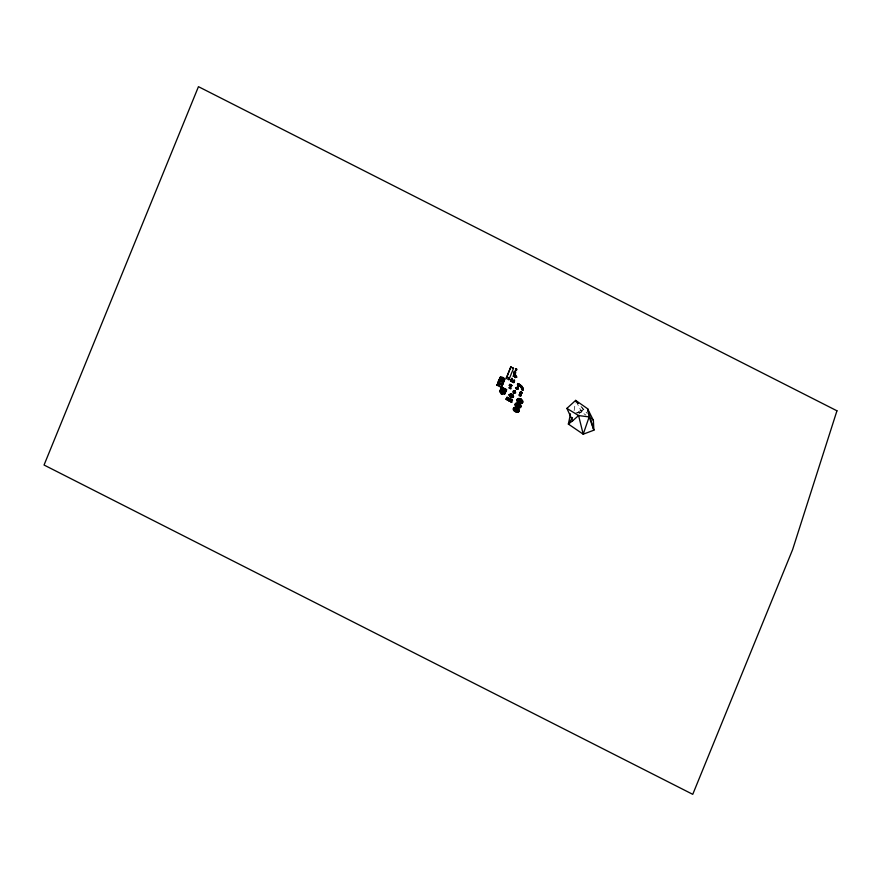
<?xml version="1.0" encoding="UTF-8"?>
<svg xmlns="http://www.w3.org/2000/svg" width="881" height="881" viewBox="0 0 881 881"><rect width="100%" height="100%" fill="white"/><g stroke="black" fill="none" stroke-linecap="round" stroke-linejoin="round"><path stroke-width="0.66" stroke-dasharray="4.41 3.3" d="M574.126 410.601L575.282 402.936M575.238 413.178L581.713 412.176L583.332 409.368L579.918 405.37M578.861 414.136L583.332 409.368L577.551 412.088M576.736 412.903L581.713 412.176L585.953 415.16M580.975 406.372L587.187 413.365M576.262 401.56L581.713 412.176"/><path stroke-width="1.32" d="M502.776 391.252L502.611 392.662L503.227 391.186M514.978 392.155C517.191 392.188 511.123 391.362 515.088 391.472M512.72 395.36L511.641 395.184M503.767 390.999L502.423 394.457L503.492 390.812L503.304 390.074L502.544 390.624L501.542 393.939M521.266 394.17L519.669 393.598L520.44 392.871A1.641 1.277 22.2 0 1 521.53 393.135M521.497 393.256L520.043 392.937M521.486 393.763L521.541 392.926A1.641 1.277 22.2 0 0 520.451 392.651L520.704 392.034A1.641 1.277 22.2 0 1 521.794 392.298L521.75 392.926L520.197 392.133M498.139 382.772L502.456 385.129L498.283 382.806M499.131 380.79L499.329 379.744L498.15 382.431L502.511 384.953M504.339 380.515L503.679 381.814L499.307 379.59C499.153 375.427 505.881 377.233 504.417 380.317M500.595 377.057L499.472 379.623L500.595 377.057L504.802 379.337M502.522 384.865L497.908 383.026L498.569 381.649M515.704 376.749L514.911 370.89L515.66 371.683L513.865 371.98L515.594 372.718L515.033 372.894M511.365 386.407L511.476 385.592L509.813 384.755L509.339 385.371L511.409 386.33L511.663 385.14L509.703 384.457L509.339 385.371L511.365 386.407L511.74 385.493M503.745 391.054L503.624 389.865L500.97 393.719L502.456 394.402L501.432 393.411M519.008 384.953L517.841 388.466A3.172 1.971 29.9 0 1 517.521 389.193L516.519 389.336L516.2 388.455A3.172 1.971 29.9 0 1 516.508 387.739L517.389 387.464M517.499 384.744L517.852 383.521L517.499 384.744A4.603 2.863 29.9 0 1 521.629 389.633L523.072 389.776L521.629 389.633M522.874 390.107L522.94 389.611A5.969 3.711 29.9 0 0 522.73 388.411M522.973 389.942L523.039 388.763L523.083 389.358A5.969 3.711 29.9 0 0 518.491 383.797L517.753 383.609L521.739 386.396L521.189 385.812M507.181 399.787L508.084 400.26L507.159 399.875L508.656 397.893L508.084 400.26M510.517 401.428L509.537 401.13L510.892 399.104L510.462 401.527M510.099 399.093L509.207 398.619L510.11 399.071L509.229 400.965L508.568 400.888L509.273 398.564L510.055 399.17M511.685 402.165L512.257 399.798L510.76 401.78L511.641 402.243L510.793 401.692M506.971 399.556L506.079 399.082M506.024 399.181C508.117 396.89 507.467 396.175 506.916 399.655M511.057 380.724C511.09 375.196 515.22 384.369 514.471 380.174M511.608 379.37L511.96 378.412L510.473 380.944L514.052 382.585L510.804 381.198L512.015 378.401M511.74 402.066L510.848 401.604M508.921 398.443L507.974 398.069M511.299 399.699L510.352 399.324M512.467 400.448L511.575 399.974M502.324 392.86L502.291 392.959M508.128 400.161L507.247 399.699M520.693 394.391L521.134 394.06A1.641 1.277 22.2 0 0 520.131 393.862L519.372 394.6L520.924 395.382L521.167 394.611L519.746 393.928M521.056 393.466L521.486 392.948L520.935 393.212M521.211 392.375L521.508 392.53M512.533 400.249L511.718 399.82M514.823 392.177L515.121 390.613L514.46 392.111M515.275 372.41L515.044 373.786L515.242 372.289M514.856 375.075L514.79 373.731L515.385 375.009M516.002 369.888C514.669 370.438 517.235 370.835 515.627 369.161M518.006 387.42C516.211 388.466 517.94 388.455 518.105 385.724C520.583 384.358 516.112 389.303 517.444 387.078M518.006 387.904L517.092 387.233M510.804 381.198L511.718 379.05L510.859 380.328L513.92 381.902L514.152 381.33L513.436 382.519L514.449 380.328L513.931 381.473M570.514 413.817L568.366 424.08L583.211 434.201L593.86 430.192L593.387 420.369L587.572 408.729L575.656 400.381L566.912 408.388L572.606 420.821L568.366 424.08L572.485 417.539M515.737 376.694L515.385 377.531M514.064 381.253L514.438 380.328L513.623 382.343M514.911 377.475L514.064 372.344L514.658 372.41M511.685 379.072L511.476 379.733M514.647 392.166L514.956 390.812L514.108 391.087M503.359 382.938C504.736 380.372 497.435 377.894 498.316 382.453L498.91 380.889M503.602 382.343L499.042 380.24M508.888 379.7L509.449 378.158L506.938 376.881L510.804 366.937L506.168 378.312L508.888 379.7L513.535 368.313L510.804 366.937M510.517 387.001C511.013 388.873 509.35 385.338 510.683 387.794M511.674 379.259L511.993 378.39L511.751 378.951M498.04 383.147L497.181 385.25L498.305 382.673M502.401 385.294L498.073 383.378M504.692 379.667L500.364 377.762M502.412 390.316L501.377 393.73M502.148 393.113L502.368 392.563M503.69 391.362L504.956 391.406L503.37 392.122M501.399 387.387L497.016 385.217L497.908 383.026M499.307 379.59L500.485 376.903M503.128 390.801L505.364 392.772L504.538 394.203L503.304 393.565L504.284 391.472L503.756 392.783L504.736 393.278L505.165 392.53L504.185 392.034L504.835 390.525L502.357 389.27L501.245 388.962L500.804 389.71L501.807 390.217L500.826 392.309L499.582 391.682L501.3 387.871M502.522 384.645L502.941 383.874M500.265 390.448L501.63 387.255L506.035 389.413L506.586 389.765L505.044 393.278M501.278 391.527L500.276 391.021L501.245 388.962M499.791 391.274L501.201 390.261L502.313 387.519M500.826 392.309L501.355 390.999L503.833 392.265M500.276 391.021L500.705 390.272L501.707 390.779L502.357 389.27M504.439 391.494L502.148 390.261L502.897 388.752L504.835 389.732L504.086 391.241L504.835 389.732M504.923 392.155L506.035 389.413M504.736 393.278L506.586 389.765L501.63 387.255M504.538 394.203L506.09 390.679M509.67 384.887L510.022 384.259L511.773 385.426M510.341 384.534L511.454 385.162M513.502 382.563L513.645 382.189M507.709 397.937L506.861 397.375M511.211 395.415C513.986 393.344 509.031 396.318 512.61 395.558L512.962 394.974L510.837 393.895L509.119 394.842L509.692 396.582L511.817 397.661L513.535 396.714L512.962 394.974M511.751 395.514L511.927 394.688L511.332 395.316M521.288 393.785L521.794 392.298M520.968 394.952L521.739 392.783M497.963 383.246L497.016 385.217M518.689 385.691L517.874 387.574M503.381 382.883L502.919 383.896M502.247 385.669L500.804 388.686M498.822 381.495L499.439 379.887M518.314 388.774L517.775 388.312A3.172 1.971 29.9 0 0 516.662 387.761L515.991 387.607M514.956 391.34L514.262 391.065M511.211 380.262L511.432 379.711M511.619 395.349L512.092 394.325L511.652 394.809L512.786 396.714L511.663 397.188L512.202 396.637L511.354 396.296L512.004 396.241M506.168 378.312L506.938 376.881M501.641 387.365L501.025 388.433L504.593 390.239M499.582 391.682L500.408 390.25M501.707 390.779L501.201 390.261M502.897 388.752L502.445 389.545L505.771 391.197M502.148 390.261L502.611 389.468M502.214 390.646L501.355 389.589L501.939 391.329M503.029 391.021L505.265 391.968M515.561 369.326L516.596 368.864M516.112 369.227C516.354 368.886 515.407 371.43 516.651 369.227M503.304 393.565L503.756 392.783M515.594 372.718L514.086 372.289L514.229 375.934L513.183 376.143M514.196 375.097L513.171 376.165M514.251 375.89L514.405 376.727M515.759 376.33L516.894 377.233L515.726 375.471L515.165 376.55M510.363 395.976L509.945 394.721L510.253 396.175L511.299 395.921L511.795 396.957L512.962 396.417L512.544 395.151L510.661 394.556L511.057 395.36L511.432 394.82M510.132 394.787L511.09 395.294L509.835 394.908M510.837 393.895L509.119 394.842M510.661 394.556L512.037 394.996L512.202 394.38L511.806 394.875M509.692 396.582L509.284 394.556M510.628 395.007C509.879 395.602 510.903 395.195 510.661 396.384M511.465 394.963L511.068 394.248L509.703 395.14M510.65 395.547L511.299 395.921M510.969 394.765L512.246 395.591L512.61 395.029L511.498 395.404L511.487 394.457M511.432 395.646L511.817 394.864M511.685 395.679L512.202 394.82M512.346 395.877L512.786 396.714M519.206 384.237L519.944 384.667M512.202 396.637L511.74 395.965L512.731 396.417M511.817 397.661L513.535 396.714M522.257 386.902L522.565 387.629L521.794 386.296M521.145 393.983L520.957 394.17M520.671 395.382L519.372 394.6M520.098 400.591L521.145 398.774M518.27 405.051L519.316 403.234M516.497 409.423L517.543 407.595M517.4 387.607L518.777 385.349L517.268 387.365M514.284 392.023L514.933 390.922L515.099 392.1M508.381 400.426L509.328 400.8L508.524 400.249M509.835 388.411L509.097 387.937L510.33 387.827L510.958 388.785L509.548 388.367L510.231 387.519M514.13 391.902L514.933 390.922L513.997 391.77M509.372 385.305L509.813 384.755M502.39 390.371L503.073 389.732M513.535 368.313L510.903 367.168M520.748 400.238L521.189 399.82A3.15 1.96 29.9 0 1 522.543 402.628A3.15 1.96 29.9 0 1 519.239 402.617M518.92 404.698L519.361 404.28A3.15 1.96 29.9 0 1 519.966 404.797M517.147 409.07L517.587 408.641A3.15 1.96 29.9 0 1 518.182 409.169M572.606 420.821L578.586 415.568L589.158 416.911L593.86 430.192L587.572 408.729L589.158 416.911L583.211 434.201L578.586 415.568L566.912 408.388M508.018 397.992L508.899 398.366M513.898 391.627L514.889 390.867L513.975 391.142M514.284 372.476L514.482 376.506M516.684 388.103L517.422 388.752M518.006 387.783L517.092 387.409M513.854 391.483L514.889 390.856L513.887 391.23M515.154 372.674C516.068 372.509 514.449 378.599 515.418 377.475M513.843 391.351L514.889 390.834M515.198 376.55L515.264 377.575M516.145 387.574L515.539 387.805L516.255 388.609A3.172 1.971 29.9 0 0 517.378 389.171L518.402 388.807M509.868 394.842L511.068 394.248M506.927 397.32L507.764 397.738M519.746 394.501L519.878 394.49A1.641 1.277 22.2 0 1 520.968 394.754L520.924 395.382L519.493 394.556M510.187 387.827C508.965 388.554 510.396 387.387 510.396 388.576M510.562 399.159L511.277 399.622M510.363 388.521L510.782 387.981M516.035 369.062L516.905 369.811L516.046 370.031M514.064 372.344L515.561 372.773M515.385 372.938L514.328 372.74M514.889 374.865L515.473 375.097M518.259 384.7L517.654 384.479A4.603 2.863 29.9 0 1 521.75 389.424M517.599 383.863L518.292 384.127A5.969 3.711 29.9 0 1 522.466 387.794M511.85 395.679L512.918 395.954L511.817 395.745M500.199 377.409L503.48 379.072L500.331 377.52M499.593 379.094L503.965 381.319M499.219 380.592L503.436 382.739M520.572 392.045L521.772 392.651M520.319 392.1L521.761 392.827M520.186 392.684L521.508 393.355M519.944 392.761L521.497 393.576M498.437 381.936L502.809 384.149M519.911 393.532L521.244 394.203M519.669 393.598L521.222 394.391M519.625 393.972L521.178 394.765L521.277 393.763A1.641 1.277 22.2 0 0 520.186 393.499M497.302 384.722L501.674 386.935M501.542 387.541L506.333 389.887M501.476 387.64L506.234 390.063M501.421 387.739L505 389.545M510.286 396.109L511.905 396.769M509.857 396.285L511.982 397.364M522.543 402.628L521.684 402.199A2.191 1.355 29.9 0 0 521.167 400.602M510.187 387.442L509.163 387.398L509.548 388.268M518.281 398.917A3.15 1.96 29.9 0 0 517.224 399.357L517.995 399.93A2.191 1.355 29.9 0 1 520.253 399.941L520.484 399.39A3.15 1.96 29.9 0 0 518.986 398.917M516.464 403.377A3.15 1.96 29.9 0 0 515.407 403.817L516.178 404.379A2.191 1.355 29.9 0 1 518.435 404.401L518.667 403.839A3.15 1.96 29.9 0 0 517.918 403.542M514.68 407.738A3.15 1.96 29.9 0 0 513.623 408.189L514.394 408.751A2.191 1.355 29.9 0 1 516.651 408.762L516.883 408.211A3.15 1.96 29.9 0 0 516.134 407.903M578.321 403.377L575.656 400.381L578.211 403.377M591.614 418.365L593.387 420.369M514.845 377.409L514.438 376.672M522.62 387.53L522.984 388.862M514.702 377.189L514.339 376.286M512.61 395.029L513.37 397.001M515.187 392.012L515.044 390.922L515.231 391.759M515.055 390.9L515.231 391.902M515.044 390.867L515.187 391.616M511.255 395.976L511.376 396.747M503.458 390.746L503.282 389.699M515.286 373.874L515.319 374.733M518.535 402.188A3.15 1.96 29.9 0 1 517.18 399.368M517.466 398.95A3.15 1.96 29.9 0 1 520.726 398.972M521.42 399.401A3.15 1.96 29.9 0 1 522.785 402.21M521.728 402.077A2.191 1.355 29.9 0 1 519.46 402.055M518.975 401.758A2.191 1.355 29.9 0 1 518.028 399.798M518.237 399.511A2.191 1.355 29.9 0 1 520.495 399.522M520.979 399.82A2.191 1.355 29.9 0 1 521.926 401.78M520.968 401.174A1.465 0.914 29.9 0 1 519.977 402.254A1.465 0.914 29.9 0 1 518.391 400.701A1.465 0.914 29.9 0 1 520.208 400.426M520.429 405.381A3.15 1.96 29.9 0 1 520.726 407.088L519.867 406.659A2.191 1.355 29.9 0 0 519.338 405.062M518.964 405.359A1.465 0.914 29.9 0 1 518.38 406.747A1.465 0.914 29.9 0 1 516.563 405.238A1.465 0.914 29.9 0 1 518.38 404.875M518.645 409.753A3.15 1.96 29.9 0 1 518.942 411.449L518.083 411.02A2.191 1.355 29.9 0 0 518.083 410.26M517.18 409.72A1.465 0.914 29.9 0 1 516.596 411.108A1.465 0.914 29.9 0 1 514.79 409.61A1.465 0.914 29.9 0 1 516.607 409.247M520.671 407.099A3.15 1.96 29.9 0 1 517.422 407.066M516.718 406.637A3.15 1.96 29.9 0 1 515.363 403.828M515.649 403.399A3.15 1.96 29.9 0 1 518.909 403.432M519.603 403.861A3.15 1.96 29.9 0 1 520.968 406.67M519.911 406.537A2.191 1.355 29.9 0 1 517.643 406.515M517.158 406.218A2.191 1.355 29.9 0 1 516.211 404.258M516.409 403.972A2.191 1.355 29.9 0 1 518.678 403.983M519.162 404.28A2.191 1.355 29.9 0 1 520.109 406.24M518.127 410.898A2.191 1.355 29.9 0 1 515.859 410.876M515.374 410.579A2.191 1.355 29.9 0 1 514.427 408.63M514.636 408.332A2.191 1.355 29.9 0 1 516.894 408.355M517.378 408.652A2.191 1.355 29.9 0 1 518.325 410.601M518.898 411.46A3.15 1.96 29.9 0 1 515.638 411.438M514.933 411.009A3.15 1.96 29.9 0 1 513.579 408.189M513.865 407.771A3.15 1.96 29.9 0 1 517.125 407.793M517.819 408.222A3.15 1.96 29.9 0 1 519.184 411.042M517.687 384.413A4.603 2.863 29.9 0 1 521.816 389.303M517.235 389.017L516.387 388.807L517.235 389.017M836.95 410.799L792.603 549.645L692.752 794.332L44.05 465.025L198.456 86.668L836.95 410.799M519.361 394.996L519.107 395.624L520.66 396.417L520.913 395.789L519.361 394.996M515.627 411.295L515.396 411.856A3.15 1.96 29.9 0 0 518.656 411.879L517.885 411.317A2.191 1.355 29.9 0 1 515.627 411.295M517.4 406.934L517.18 407.485A3.15 1.96 29.9 0 0 520.44 407.507L519.669 406.945A2.191 1.355 29.9 0 1 517.4 406.934M519.228 402.474L518.997 403.024A3.15 1.96 29.9 0 0 522.257 403.058L521.486 402.485A2.191 1.355 29.9 0 1 519.228 402.474M516.938 387.882L517.587 388.202L516.938 387.948M518.744 402.177L518.303 402.595A3.15 1.96 29.9 0 1 516.938 399.787L517.797 400.216A2.191 1.355 29.9 0 0 518.744 402.177M516.916 406.637L516.475 407.055A3.15 1.96 29.9 0 1 515.121 404.247L515.98 404.676A2.191 1.355 29.9 0 0 516.916 406.637M515.132 410.998L514.691 411.427A3.15 1.96 29.9 0 1 513.337 408.608L514.196 409.048A2.191 1.355 29.9 0 0 515.132 410.998M517.18 387.86L517.004 387.783A1.377 0.859 29.9 0 0 516.872 388.092L516.905 388.158A1.377 0.859 29.9 0 0 517.389 388.4A1.377 0.859 29.9 0 0 517.587 388.103A1.377 0.859 29.9 0 0 517.07 387.794L517.202 387.904M506.289 398.961L507.004 399.401L506.289 398.961M513.678 393.014L513.37 392.783A1.52 0.947 29.9 0 1 513.535 391.109A1.52 0.947 29.9 0 1 515.594 392.596A1.52 0.947 29.9 0 1 513.678 393.014M519.052 400.91A1.465 0.914 29.9 0 0 521.365 401.329A1.465 0.914 29.9 0 0 519.856 399.545A1.465 0.914 29.9 0 0 519.052 400.91M517.235 405.359A1.465 0.914 29.9 0 0 519.548 405.789A1.465 0.914 29.9 0 0 518.039 404.005A1.465 0.914 29.9 0 0 517.235 405.359M515.451 409.731A1.465 0.914 29.9 0 0 517.764 410.161A1.465 0.914 29.9 0 0 516.255 408.366A1.465 0.914 29.9 0 0 515.451 409.731"/></g></svg>
